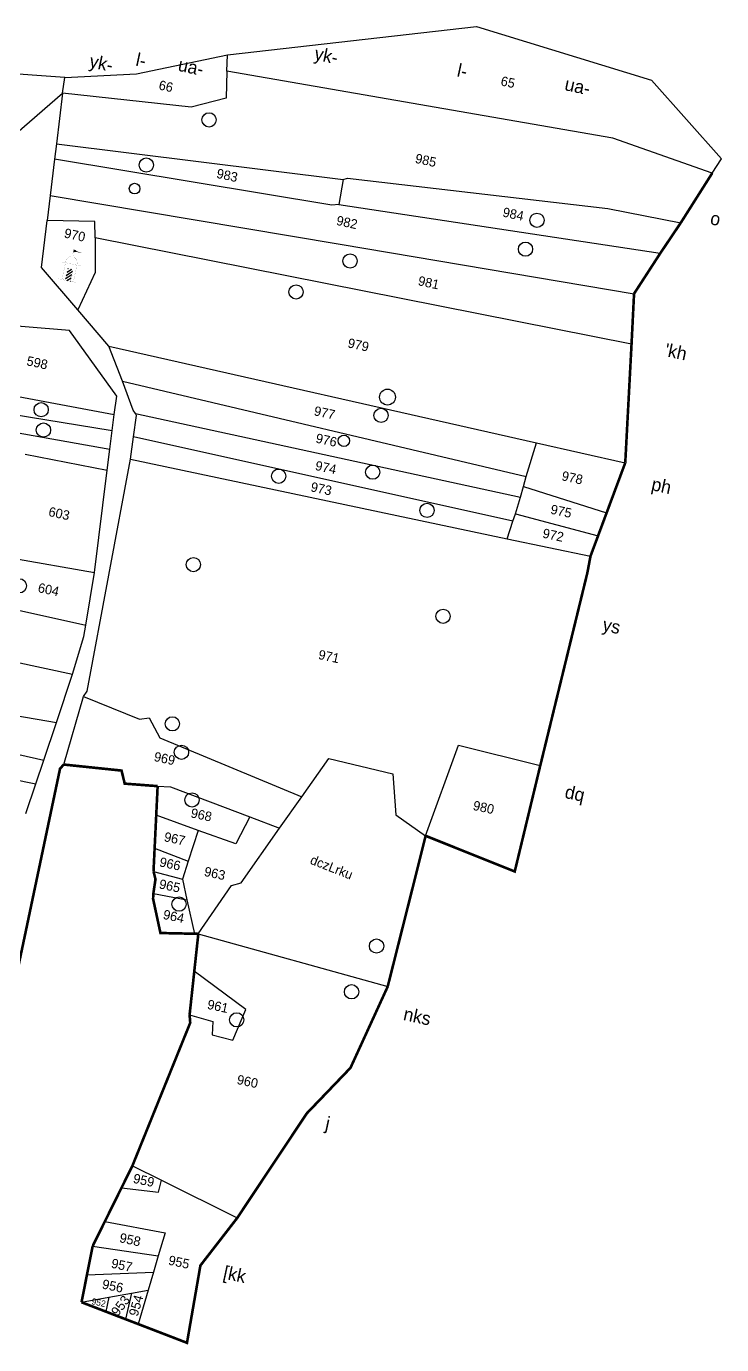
# Model space of a CAD drawing. Header units: metres. Extents: x 279520 to 281824, y 2032582 to 2036146.
# Drawn here: x 281243.4 to 281506, y 2033402.2 to 2033899.9 of the extents above; entities that cross this region are included whole.
import ezdxf
from ezdxf.enums import TextEntityAlignment as Align

# ---------------------------------------------------------------- set-up
doc = ezdxf.new("R2010")
doc.units = ezdxf.units.M
doc.header["$MEASUREMENT"] = 0
for name, color, linetype in [('OFF', 1, 'Continuous'), ('POLY_PARCEL', 6, 'Continuous'), ('POLY_ROAD', 30, 'Continuous'), ('SYM_WELL', 1, 'Continuous'), ('SYM_WORSHIP', 1, 'Continuous'), ('TEXT_MAPIN', 7, 'Continuous'), ('TEXT_MAPOUT', 7, 'Continuous'), ('TEXT_PARCEL', 7, 'Continuous'), ('V_BOUND_LINE', 7, 'Continuous')]:
    doc.layers.add(name, color=color, linetype=linetype)
doc.styles.add('TEXT_MAP', font='')
doc.styles.get('TEXT_MAP').set_extended_font_data('Kruti Dev 050')

# ---------------------------------------------------------------- blocks, each defined once
blk = doc.blocks.new('TEMPLE')
at = {"linetype": 'Continuous'}
blk.add_hatch(color=256, dxfattribs=at).paths.add_polyline_path([(0.282307073827667, 5.694702453576028), (0.5997007943877293, 5.747528817597768), (0.9523601482808317, 5.712310998570146), (1.393183585423913, 5.729920272603621), (0.4939023840614141, 5.853181545622661), (0.2117758071983076, 6.011659908611279), (-0.1408835466580172, 6.064486272633062), (-0.1493116005540855, 5.551076389589156), (-0.08798509672288901, 5.553832635581514)])
h = blk.add_hatch(dxfattribs=at)
h.set_pattern_fill('ANSI31', color=256, scale=3.600000000000001, style=0)
h.set_pattern_definition([(45, (-94.63405291644858, -100.6524758033455), (-0.3181980515339464, 0.3181980515339465), [])])
h.paths.add_polyline_path([(-0.5113554589449905, 2.324357100333998), (-0.5113554589449336, 1.4210854715202e-14), (0.4937226423062384, 0), (0.4937226423062384, 2.324357100333998)])
at = {"linetype": 'Continuous', "const_width": 0.01800000000000001}
for points in [[(-0.158516363315357, 4.990351905506088), (-0.1408835466579603, 6.064486272633076), (0.211775807198137, 6.011659908611307), (0.4939023840613572, 5.853181545622647), (1.393183585423913, 5.729920272603636), (0.9523601482808317, 5.71231099857016), (0.5997007943876724, 5.747528817597754), (0.2823070738277238, 5.694702453576042), (-0.08798509672283217, 5.5538326355815), (-0.1493116005697175, 5.551076389588445)], [(-1.780928830839684, 3.275230194441974), (1.745663197543536, 3.275230194441974)], [(-1.163775716759346, 3.275230194441974), (-1.163595975004228, 3.687303537316609), (-0.9696334814279908, 4.21556644840166), (-0.6346069441922282, 4.550132448412455), (-0.3348460402526143, 4.726220085434591), (-0.158516363315357, 4.990351905506088), (0.05307894691827642, 4.796655723489835), (0.4586367507652085, 4.497306084390743), (0.6878648776373666, 4.356436266396202), (0.8818273712508926, 4.092304446343348), (1.022891414873357, 3.757738446313908), (1.057977306433031, 3.275230194441974)], [(-1.163775716759346, 0), (-1.163775716759346, 3.275230194441974)], [(1.057977306433031, 0), (1.057977306433031, 3.275230194441974)], [(-1.780928830839684, 0), (1.780928830839684, 0)], [(-0.5113554589449905, 0), (-0.5113554589449905, 2.324357100333998), (0.4937226423062384, 2.324357100333998), (0.4937226423062384, 0)]]:
    blk.add_lwpolyline(points, dxfattribs=at)
blk = doc.blocks.new('PAKKAWELL')
blk.add_circle((0, 0), 1.814447681999809)
blk = doc.blocks.new('FGHGXN')
at = {"layer": 'OFF'}
for points in [[(281067.519136559, 2034619.245283573), (281094.4552919904, 2034644.59484085), (281119.8794752519, 2034653.656587514), (281135.0865734599, 2034650.55042422)], [(281050.2564602619, 2034602.24794001), (281058.4552192546, 2034608.981472372), (281067.519136559, 2034619.245283573)], [(281050.2564602619, 2034602.24794001), (280998.2054074572, 2034568.920773641), (280976.1010220746, 2034555.271188206), (280973.1265848605, 2034545.424851166)], [(281049.4982805946, 2034591.493308101), (281051.4108228782, 2034600.177331242)]]:
    blk.add_lwpolyline(points, dxfattribs=at)
at = {"layer": 'POLY_PARCEL'}
for points in [[(281135.2368034974, 2034648.04656386), (281135.0865734599, 2034650.55042422)], [(281135.2368034974, 2034648.04656386), (281120.4303590172, 2034643.382923551), (281068.8676483047, 2034617.259479271)], [(281092.5942868192, 2034615.274945855), (281126.0305972472, 2034634.646344705), (281135.8983507718, 2034639.381588672)], [(281093.8899229486, 2034611.399838702), (281136.1605727969, 2034633.9811224)], [(281058.9546199539, 2034586.999473935), (281097.4984280887, 2034606.823717958), (281136.6267256265, 2034626.883413762)], [(281068.8676483047, 2034617.259479271), (281067.519136559, 2034619.245283573)], [(281140.7644562507, 2034620.719040365), (281067.9829125463, 2034585.983671132)], [(281068.8676483047, 2034617.259479271), (281071.1825047265, 2034614.014466036), (281067.8427150818, 2034609.87136079), (281051.4108228782, 2034600.177331242)], [(281092.2045328001, 2034614.724189809), (281092.5942868192, 2034615.274945855)], [(281055.1400898112, 2034593.662873468), (281092.2045328001, 2034614.724189809)], [(281092.2045328001, 2034614.724189809), (281093.8899229486, 2034611.399838702)], [(281093.8899229486, 2034611.399838702), (281093.0757161442, 2034610.691203743)], [(281093.0757161442, 2034610.691203743), (281056.2642300506, 2034591.699172759)], [(281138.2667261241, 2034600.664298061), (281150.489837967, 2034606.128797069)], [(281051.4108228782, 2034600.177331242), (281050.2564602619, 2034602.24794001)], [(281079.1894153894, 2034574.372159652), (281138.2667261241, 2034600.664298061)], [(281140.0133860434, 2034595.772577582), (281138.2667261241, 2034600.664298061)], [(281140.5593300647, 2034594.343221033), (281152.6966549365, 2034598.579180304)], [(281083.8763659174, 2034571.425558156), (281140.0133860434, 2034595.772577582)], [(281140.5593300647, 2034594.343221033), (281140.0133860434, 2034595.772577582)], [(281141.1306996047, 2034592.835493665), (281140.5593300647, 2034594.343221033)], [(281142.0214102647, 2034590.434063896), (281153.7104831937, 2034595.110829773)], [(281088.2263422194, 2034568.771739735), (281141.1306996047, 2034592.835493665)], [(281142.0214102647, 2034590.434063896), (281141.1306996047, 2034592.835493665)], [(281143.2240198142, 2034586.744460455), (281154.6116457809, 2034592.027913396)], [(281142.3514980854, 2034589.350473029), (281142.0214102647, 2034590.434063896)], [(281142.3514980854, 2034589.350473029), (281090.1025495403, 2034565.83547636)], [(281143.2240198142, 2034586.744460455), (281142.3514980854, 2034589.350473029)], [(281067.9829125463, 2034585.983671132), (281066.5123520037, 2034587.85134659), (281060.806248191, 2034583.764963191)], [(281067.9829125463, 2034585.983671132), (281071.0784482929, 2034581.890288246), (281072.2971228955, 2034575.932103541)], [(281091.6990992418, 2034562.932907111), (281143.2240198142, 2034586.744460455)], [(281065.6647218621, 2034556.865785918), (281085.83557339, 2034566.789421192)], [(281051.5099347711, 2034546.266266754), (281087.0110514954, 2034564.689670763)], [(281159.7762108436, 2034544.449167875), (281155.6523691566, 2034558.04291943), (281167.1350754365, 2034562.855445215)], [(281053.0106009869, 2034544.593836467), (281088.3478044195, 2034562.305193597)], [(281078.8024238489, 2034554.230202789), (281089.8945250997, 2034559.546179513)], [(281141.7001647199, 2034538.137468052), (281141.5194954845, 2034545.027645544), (281150.4171100223, 2034548.872227264), (281154.4109072289, 2034544.308422482), (281159.7762108436, 2034544.449167875)], [(281086.2203580416, 2034540.723833059), (281097.4338470504, 2034546.35178215)], [(281089.6678798341, 2034534.284998886), (281101.0419063306, 2034539.366156916)], [(281107.0431035001, 2034530.734511225), (281115.6946754612, 2034533.008219045), (281116.6886424625, 2034534.023289995), (281119.696724309, 2034532.596168465), (281141.7001647199, 2034538.137468052)], [(281141.8489719717, 2034532.46241012), (281141.7001647199, 2034538.137468052)], [(281070.1841742024, 2034517.334096619), (281074.6361451017, 2034519.070659093), (281103.7731874826, 2034532.395615206)], [(281137.3396632471, 2034531.179887303), (281141.8489719717, 2034532.46241012)], [(281141.545837933, 2034512.825418615), (281141.1970913038, 2034521.449728794), (281142.1062596636, 2034522.650236731), (281141.8489719717, 2034532.46241012)], [(281123.7190441727, 2034526.690124702), (281125.2780788203, 2034527.749370969), (281137.3396632471, 2034531.179887303)], [(281137.3396632471, 2034531.179887303), (281138.0687592117, 2034526.759869746), (281132.4204417546, 2034525.039379016)], [(281089.8365446419, 2034516.992454584), (281106.1652720314, 2034525.316945557)], [(281132.4204417546, 2034525.039379016), (281126.1214397041, 2034523.120688236)], [(281132.4204417546, 2034525.039379016), (281133.9511082743, 2034520.507066177)], [(281141.545837933, 2034512.825418615), (281168.5807230857, 2034523.286354411)], [(281128.825658961, 2034519.102807456), (281133.9511082743, 2034520.507066177)], [(281133.9511082743, 2034520.507066177), (281134.8372978267, 2034517.883053543)], [(281091.6480131624, 2034512.474093236), (281107.9841552891, 2034519.740609805)], [(281092.9934041214, 2034508.607940812), (281109.1255816192, 2034516.241222791)], [(281130.7494273189, 2034516.244506714), (281134.8372978267, 2034517.883053543)], [(281134.8372978267, 2034517.883053543), (281137.2139605187, 2034515.831091201)], [(281132.6697895591, 2034513.634869733), (281137.2139605187, 2034515.831091201)], [(281137.2139605187, 2034515.831091201), (281141.0799010029, 2034512.493316633)], [(281147.6623335233, 2034502.470526525), (281150.9836740287, 2034503.727745398), (281152.0675620788, 2034502.093353061), (281154.985723465, 2034503.315693531), (281153.8278490299, 2034508.055265195), (281144.3506249016, 2034508.07706787)], [(281158.9235909316, 2034480.461308759), (281171.188206889, 2034482.685054446)], [(281154.1993057332, 2034479.604730056), (281158.9235909316, 2034480.461308759)], [(281154.8494002937, 2034476.059866454), (281159.6008471113, 2034478.771769072), (281158.9235909316, 2034480.461308759)], [(281155.8556815387, 2034470.572772766), (281163.9805537229, 2034474.57915226), (281165.209759332, 2034471.227897859)], [(281156.5844504206, 2034466.598910437), (281165.209759332, 2034471.227897859)], [(281165.209759332, 2034471.227897859), (281166.0597671731, 2034468.910472282)], [(281158.4412399841, 2034462.706154389), (281166.0597671731, 2034468.910472282)], [(281166.0597671731, 2034468.910472282), (281167.0239875554, 2034466.281662443)], [(281165.3251405141, 2034464.463419921), (281167.0239875554, 2034466.281662443)], [(281167.0239875554, 2034466.281662443), (281168.8125469241, 2034461.405409512)], [(281163.0140737734, 2034461.989930716), (281165.3251405141, 2034464.463419921)], [(281165.3251405141, 2034464.463419921), (281166.8842478953, 2034460.864224919)], [(281160.2128945304, 2034458.991883754), (281163.0140737734, 2034461.989930716)], [(281163.0140737734, 2034461.989930716), (281163.8886173493, 2034460.023489602)]]:
    blk.add_lwpolyline(points, dxfattribs=at)
at = {"layer": 'POLY_ROAD'}
for points in [[(281051.4108228782, 2034600.177331242), (281055.1400898112, 2034593.662873468)], [(281055.1400898112, 2034593.662873468), (281056.2642300506, 2034591.699172759)], [(281056.2642300506, 2034591.699172759), (281058.9546199539, 2034586.999473935)], [(281058.9546199539, 2034586.999473935), (281060.806248191, 2034583.764963191)], [(281072.2971228955, 2034575.932103541), (281064.2937615372, 2034577.738196949), (281060.806248191, 2034583.764963191)], [(281079.1894153894, 2034574.372159652), (281072.2971228955, 2034575.932103541)], [(281083.8763659174, 2034571.425558156), (281079.1894153894, 2034574.372159652)], [(281085.83557339, 2034566.789421192), (281084.5019639486, 2034569.171640804), (281073.1300699613, 2034572.73501674), (281061.4874225974, 2034565.46346539)], [(281088.2263422194, 2034568.771739735), (281087.7008379668, 2034568.967287642), (281083.8763659174, 2034571.425558156)], [(281090.1025495403, 2034565.83547636), (281088.5546685267, 2034568.649564658), (281088.2263422194, 2034568.771739735)], [(281087.0110514954, 2034564.689670763), (281085.83557339, 2034566.789421192)], [(281088.3478044195, 2034562.305193597), (281087.0110514954, 2034564.689670763)], [(281091.6990992418, 2034562.932907111), (281090.1025495403, 2034565.83547636)], [(281107.0431035001, 2034530.734511225), (281107.0410803163, 2034531.707323536), (281091.6990992418, 2034562.932907111)], [(281089.8945250997, 2034559.546179513), (281088.3478044195, 2034562.305193597)], [(281097.4338470504, 2034546.35178215), (281089.8945250997, 2034559.546179513)], [(281101.0419063306, 2034539.366156916), (281097.4338470504, 2034546.35178215)], [(281103.7731874826, 2034532.395615206), (281101.8120526017, 2034537.893187374), (281101.0419063306, 2034539.366156916)], [(281106.1652720314, 2034525.316945557), (281103.7731874826, 2034532.395615206)], [(281110.7093873344, 2034520.958914731), (281107.0431035001, 2034530.734511225)], [(281107.9841552891, 2034519.740609805), (281106.1652720314, 2034525.316945557)], [(281109.1255816192, 2034516.241222791), (281107.9841552891, 2034519.740609805)], [(281110.5665881922, 2034511.823382097), (281109.1255816192, 2034516.241222791)]]:
    blk.add_lwpolyline(points, dxfattribs=at)
at = {"layer": 'V_BOUND_LINE', "const_width": 0.3868656575346534}
for points in [[(281135.8983507718, 2034639.381588672), (281135.2368034974, 2034648.04656386)], [(281136.1605727969, 2034633.9811224), (281135.8983507718, 2034639.381588672)], [(281136.6267256265, 2034626.883413762), (281136.1605727969, 2034633.9811224)], [(281140.7644562507, 2034620.719040365), (281136.6267256265, 2034626.883413762)], [(281150.489837967, 2034606.128797069), (281140.7644562507, 2034620.719040365)], [(281152.6966549365, 2034598.579180304), (281150.489837967, 2034606.128797069)], [(281153.7104831937, 2034595.110829773), (281152.6966549365, 2034598.579180304)], [(281154.6116457809, 2034592.027913396), (281153.7104831937, 2034595.110829773)], [(281167.1350754365, 2034562.855445215), (281155.7126235845, 2034589.780872171), (281154.6116457809, 2034592.027913396)], [(281159.7762108436, 2034544.449167875), (281173.4522416166, 2034548.087241979), (281167.1350754365, 2034562.855445215)], [(281168.5807230857, 2034523.286354411), (281162.086681767, 2034538.918287284), (281159.7762108436, 2034544.449167875)], [(281110.7093873344, 2034520.958914731), (281118.0809776189, 2034525.34715055), (281119.6046152597, 2034524.082008239), (281123.7190441727, 2034526.690124702)], [(281123.7190441727, 2034526.690124702), (281126.1214397041, 2034523.120688236)], [(281126.1214397041, 2034523.120688236), (281128.825658961, 2034519.102807456)], [(281171.188206889, 2034482.685054446), (281170.1933606382, 2034501.160180733), (281171.3449877707, 2034510.406308469), (281168.5807230857, 2034523.286354411)], [(281146.7663721932, 2034445.603712296), (281132.2597675146, 2034474.480051937), (281124.2504341926, 2034490.71994144), (281110.6509196176, 2034520.13289045), (281110.7093873344, 2034520.958914731)], [(281128.825658961, 2034519.102807456), (281130.7494273189, 2034516.244506714)], [(281130.7494273189, 2034516.244506714), (281131.6701381694, 2034515.502939014), (281132.6697895591, 2034513.634869733)], [(281132.6697895591, 2034513.634869733), (281133.1198169566, 2034512.968713778), (281136.9950297891, 2034509.581777023), (281141.0799010029, 2034512.493316633)], [(281141.0799010029, 2034512.493316633), (281141.545837933, 2034512.825418615)], [(281141.545837933, 2034512.825418615), (281144.3506249016, 2034508.07706787)], [(281144.3506249016, 2034508.07706787), (281147.6623335233, 2034502.470526525)], [(281147.6623335233, 2034502.470526525), (281148.4306550848, 2034501.599363047), (281154.1993057332, 2034479.604730056)], [(281168.8125469241, 2034461.405409512), (281176.2561771227, 2034463.494493162), (281171.0260868, 2034473.8187574), (281171.188206889, 2034482.685054446)], [(281154.1993057332, 2034479.604730056), (281154.8494002937, 2034476.059866454)], [(281154.8494002937, 2034476.059866454), (281155.8556815387, 2034470.572772766)], [(281155.8556815387, 2034470.572772766), (281156.5844504206, 2034466.598910437)], [(281156.5844504206, 2034466.598910437), (281158.4412399841, 2034462.706154389)], [(281158.4412399841, 2034462.706154389), (281160.2128945304, 2034458.991883754)], [(281166.8842478953, 2034460.864224919), (281168.8125469241, 2034461.405409512)], [(281160.2128945304, 2034458.991883754), (281163.8886173493, 2034460.023489602)], [(281163.8886173493, 2034460.023489602), (281166.8842478953, 2034460.864224919)]]:
    blk.add_lwpolyline(points, dxfattribs=at)
at = {"layer": 'SYM_WELL', "rotation": 24.57418560877249}
for p, xscale, yscale, zscale in [((281118.6815250472, 2034627.001734044), 0.5788678775762484, 0.5788678775762484, 0.5788678775762484), ((281119.8706410293, 2034622.580130441), 0.5788678775762484, 0.5788678775762484, 0.5788678775762484), ((281071.0704274851, 2034609.952510339), 0.5788678775762484, 0.5788678775762484, 0.5788678775762484), ((281100.1721707182, 2034605.711516545), 0.5788678775762484, 0.5788678775762484, 0.5788678775762484), ((281067.6371105479, 2034599.083039965), 0.5788678775762484, 0.5788678775762484, 0.5788678775762484), ((281096.519176921, 2034597.291438464), 0.5788678775762484, 0.5788678775762484, 0.5788678775762484), ((281068.3329031497, 2034595.263797055), 0.43155196453231, 0.43155196453231, 0.43155196453231), ((281116.6024439663, 2034592.934155845), 0.6438927971614348, 0.6438927971614348, 0.6438927971614348), ((281117.4447925711, 2034590.1983404), 0.5788678775762484, 0.5788678775762484, 0.5788678775762484), ((281115.2933172267, 2034583.923642274), 0.4625690856485424, 0.4625690856485424, 0.4625690856485424), ((281121.4748941207, 2034582.75500556), 0.5788678775762484, 0.5788678775762484, 0.5788678775762484), ((281131.2547915703, 2034583.027512985), 0.5788678775762484, 0.5788678775762484, 0.5788678775762484), ((281110.7106877788, 2034573.984778364), 0.5788678775762484, 0.5788678775762484, 0.5788678775762484), ((281142.4851296785, 2034571.933137829), 0.5788678775762484, 0.5788678775762484, 0.5788678775762484), ((281076.7753669015, 2034560.904721766), 0.5788678775762484, 0.5788678775762484, 0.5788678775762484), ((281078.8354349638, 2034558.696959672), 0.5788678775762484, 0.5788678775762484, 0.5788678775762484), ((281108.4195466568, 2034556.026467733), 0.5788678775762484, 0.5788678775762484, 0.5788678775762484), ((281089.7201785438, 2034538.175973067), 0.5788678775762484, 0.5788678775762484, 0.5788678775762484), ((281119.9709287077, 2034535.360354725), 0.5788678775762484, 0.5788678775762484, 0.5788678775762484), ((281123.5451139481, 2034532.79504816), 0.5788678775762484, 0.5788678775762484, 0.5788678775762484), ((281128.9985264262, 2034528.089272451), 0.5788678775762484, 0.5788678775762484, 0.5788678775762484), ((281163.68862467, 2034527.096092109), 0.5788678775762484, 0.5788678775762484, 0.5788678775762484), ((281164.7660588105, 2034519.489274825), 0.5788678775762484, 0.5788678775762484, 0.5788678775762484), ((281136.6498277825, 2034514.639151294), 0.5788678775762484, 0.5788678775762484, 0.5788678775762484), ((281153.6628624399, 2034506.048262594), 0.5788678775762484, 0.5788678775762484, 0.5788678775762484)]:
    blk.add_blockref('PAKKAWELL', p, dxfattribs=dict(at, xscale=xscale, yscale=yscale, zscale=zscale))
at = {"layer": 'SYM_WORSHIP', "xscale": 0.7737313150693067, "yscale": 0.7737313150693067, "zscale": 0.7737313150693067, "rotation": 24.57418560877249}
blk.add_blockref('TEMPLE', (281068.5671521951, 2034578.488258618), dxfattribs=at)
at = {"layer": 'TEXT_MAPIN', "style": 'TEXT_MAP'}
blk.add_text('dczLrku', height=1.392716367124752, rotation=15.11670184992865, dxfattribs=at).set_placement((281148.461762068, 2034530.926256309))
at = {"layer": 'TEXT_MAPOUT', "style": 'TEXT_MAP'}
for s, p in [('ua-', (281110.3715140859, 2034644.762310132)), ('o', (281139.3907250291, 2034641.751619951)), ('l-', (281096.4385873333, 2034636.910827003)), ('yk-', (281078.0907282842, 2034626.30039496)), ("'kh", (281145.6352489562, 2034622.159262468)), ('ua-', (281062.9618691784, 2034612.968412667)), ('l-', (281057.5256094221, 2034609.837332841)), ('yk-', (281052.1654335211, 2034605.569722085)), ('ph', (281155.8864583636, 2034605.139166358)), ('ys', (281162.4866322113, 2034584.229359872)), ('dq', (281172.7789240663, 2034561.141652162)), ('nks', (281173.2717021399, 2034520.664720516)), ('j', (281173.6843316426, 2034500.872293723)), ('[kk', (281174.7612990789, 2034474.229931911))]:
    blk.add_text(s, height=1.934328287673267, rotation=24.57418560186956, dxfattribs=at).set_placement(p)
at = {"layer": 'TEXT_PARCEL', "style": 'TEXT_MAP'}
for s, height, rotation, p in [('65', 1.392716367124752, 24.57418560186956, (281103.0721884829, 2034640.76720147)), ('984', 1.392716367124752, 24.57418560186956, (281115.3313849545, 2034625.649818907)), ('985', 1.392716367124752, 24.57418560186956, (281100.2585570202, 2034624.289240539)), ('66', 1.392716367124752, 24.57418560186956, (281063.0112564345, 2034610.13116101)), ('982', 1.392716367124752, 24.57418560186956, (281096.4098917581, 2034610.0021437)), ('981', 1.392716367124752, 24.57418560186956, (281111.3826270692, 2034610.085758625)), ('983', 1.392716367124752, 24.57418560186956, (281078.1051644847, 2034605.00245704)), ('978', 1.392716367124752, 24.57418560186956, (281145.5517888472, 2034599.694899529)), ('979', 1.392716367124752, 24.57418560186956, (281108.553855849, 2034596.530447573)), ('975', 1.392716367124752, 24.57418560186956, (281147.1845080927, 2034594.76004269)), ('972', 1.392716367124752, 24.57418560186956, (281148.3510314965, 2034591.234252195)), ('977', 1.392716367124752, 24.57418560186956, (281110.5462824076, 2034585.531568376)), ('970', 1.392716367124752, 24.57418560186956, (281065.3532246255, 2034584.51541107)), ('976', 1.392716367124752, 24.57418560186956, (281113.1632213911, 2034582.459013219)), ('974', 1.392716367124752, 24.57418560186956, (281115.5161535597, 2034579.178125131)), ('973', 1.392716367124752, 24.57418560186956, (281116.8497589434, 2034576.261814627)), ('598', 1.392716367124752, 24.57418560186956, (281072.1669573061, 2034566.106025097)), ('971', 1.392716367124752, 24.57418560186956, (281132.5374008922, 2034557.120223656)), ('980', 1.392716367124752, 24.57418560186956, (281164.1212397441, 2034552.92480501)), ('603', 1.392716367124752, 24.57418560186956, (281088.0500014245, 2034550.225821804)), ('604', 1.392716367124752, 24.57418560186956, (281093.5068837972, 2034540.301896001)), ('969', 1.392716367124752, 24.57418560186956, (281122.1033830101, 2034530.571759246)), ('968', 1.392716367124752, 24.57418560186956, (281131.4152449972, 2034527.15804308)), ('967', 1.392716367124752, 24.57418560186956, (281130.3723539193, 2034521.987022124)), ('963', 1.392716367124752, 24.57418560186956, (281138.1691347822, 2034521.424800447)), ('966', 1.392716367124752, 24.57418560186956, (281132.0468204594, 2034518.603872513)), ('965', 1.392716367124752, 24.57418560186956, (281133.9450243684, 2034515.97288045)), ('964', 1.392716367124752, 24.57418560186956, (281137.0992124428, 2034512.723336085)), ('961', 1.392716367124752, 24.57418560186956, (281150.2480933302, 2034505.991808452)), ('960', 1.392716367124752, 24.57418560186956, (281160.3727620424, 2034499.724294265)), ('959', 1.392716367124752, 24.57418560186956, (281156.8254600429, 2034478.896643596)), ('955', 1.392716367124752, 24.57418560186956, (281168.1981323406, 2034472.334248248)), ('958', 1.392716367124752, 24.57418560186956, (281160.4455812777, 2034470.678050822)), ('957', 1.392716367124752, 24.57418560186956, (281161.7143856639, 2034466.933262251)), ('956', 1.392716367124752, 24.57418560186956, (281162.4725033467, 2034463.670375509)), ('954', 1.392716367124752, 110.6708735897813, (281166.9420951424, 2034463.415029544)), ('953', 1.392716367124752, 89.2014092474296, (281165.1202546261, 2034462.026069925)), ('952', 0.928477578083168, 24.57418560186956, (281162.2723088133, 2034460.474981342))]:
    blk.add_text(s, height=height, rotation=rotation, dxfattribs=at).set_placement(p, align=Align.MIDDLE)
blk = doc.blocks.new('gfdsf')
at = {"xscale": 2.561278418907322, "yscale": 2.561278418907322, "zscale": 2.561278418907322, "rotation": 323.2795103473056}
blk.add_blockref('FGHGXN', (-3411572.706309821, -1712799.193762536), dxfattribs=at)

msp = doc.modelspace()

# ---------------------------------------------------------------- block references
msp.add_blockref('gfdsf', (0, 0))

doc.saveas('drawing.dxf')
